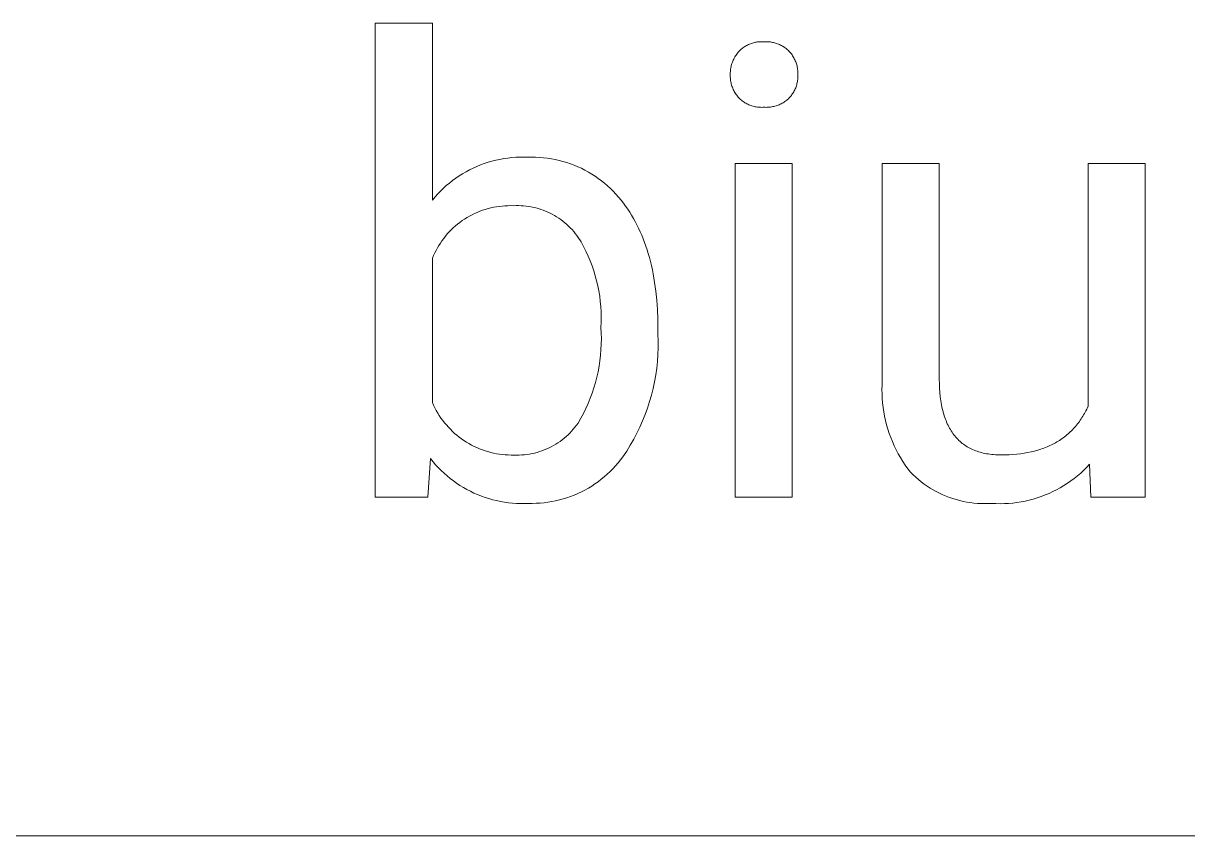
# Model space of a CAD drawing. Header units: millimetres. Extents: x 373 to 3451, y -552 to 1598.
# Drawn here: x 2426.5 to 2502, y -379.9 to -327.2 of the extents above; entities that cross this region are included whole.
import ezdxf

# ---------------------------------------------------------------- set-up
doc = ezdxf.new("R2010")
doc.units = ezdxf.units.MM
doc.header["$MEASUREMENT"] = 0
doc.layers.add('Domyślny', color=7, linetype='Continuous', true_color=0x000000)

msp = doc.modelspace()

# ---------------------------------------------------------------- linework, layer by layer
at = {"layer": 'Domyślny', "color": 18, "lineweight": 15, "true_color": 0x000000}
for p, q in [((2449.281, -357.913), (2449.281, -327.166)), ((2449.281, -327.166), (2452.991, -327.166)), ((2452.991, -327.166), (2452.991, -338.635)), ((2473.869, -328.416), (2473.937, -328.401)), ((2473.937, -328.401), (2474.005, -328.389)), ((2474.005, -328.389), (2474.073, -328.38)), ((2474.073, -328.38), (2474.141, -328.373)), ((2474.141, -328.373), (2474.21, -328.368)), ((2474.21, -328.368), (2474.279, -328.365)), ((2474.279, -328.365), (2474.348, -328.365)), ((2474.348, -328.365), (2474.416, -328.367)), ((2474.416, -328.367), (2474.485, -328.372)), ((2474.485, -328.372), (2474.555, -328.367)), ((2474.555, -328.367), (2474.624, -328.365)), ((2474.624, -328.365), (2474.694, -328.366)), ((2474.694, -328.366), (2474.763, -328.369)), ((2474.763, -328.369), (2474.833, -328.374)), ((2474.833, -328.374), (2474.902, -328.381)), ((2474.902, -328.381), (2474.971, -328.391)), ((2474.971, -328.391), (2475.039, -328.403)), ((2475.039, -328.403), (2475.107, -328.417)), ((2472.723, -329.163), (2472.769, -329.103)), ((2472.769, -329.103), (2472.816, -329.044)), ((2472.816, -329.044), (2472.866, -328.987)), ((2472.866, -328.987), (2472.914, -328.938)), ((2472.914, -328.938), (2472.964, -328.89)), ((2472.964, -328.89), (2473.016, -328.845)), ((2473.016, -328.845), (2473.069, -328.801)), ((2473.069, -328.801), (2473.124, -328.759)), ((2473.124, -328.759), (2473.18, -328.719)), ((2473.18, -328.719), (2473.237, -328.681)), ((2473.237, -328.681), (2473.296, -328.645)), ((2473.296, -328.645), (2473.356, -328.611)), ((2473.356, -328.611), (2473.417, -328.579)), ((2473.417, -328.579), (2473.479, -328.549)), ((2473.479, -328.549), (2473.542, -328.521)), ((2473.542, -328.521), (2473.606, -328.496)), ((2473.606, -328.496), (2473.671, -328.472)), ((2473.671, -328.472), (2473.736, -328.451)), ((2473.736, -328.451), (2473.802, -328.432)), ((2473.802, -328.432), (2473.869, -328.416)), ((2475.107, -328.417), (2475.175, -328.434)), ((2475.175, -328.434), (2475.242, -328.453)), ((2475.242, -328.453), (2475.308, -328.474)), ((2475.308, -328.474), (2475.373, -328.497)), ((2475.373, -328.497), (2475.438, -328.522)), ((2475.438, -328.522), (2475.502, -328.55)), ((2475.502, -328.55), (2475.565, -328.58)), ((2475.565, -328.58), (2475.627, -328.612)), ((2475.627, -328.612), (2475.687, -328.646)), ((2475.687, -328.646), (2475.747, -328.682)), ((2475.747, -328.682), (2475.805, -328.72)), ((2475.805, -328.72), (2475.862, -328.76)), ((2475.862, -328.76), (2475.918, -328.801)), ((2475.918, -328.801), (2475.972, -328.845)), ((2475.972, -328.845), (2476.024, -328.89)), ((2476.024, -328.89), (2476.076, -328.938)), ((2476.076, -328.938), (2476.125, -328.987)), ((2476.125, -328.987), (2476.173, -329.041)), ((2476.173, -329.041), (2476.219, -329.097)), ((2476.219, -329.097), (2476.263, -329.155)), ((2476.263, -329.155), (2476.306, -329.213)), ((2472.353, -329.987), (2472.371, -329.913)), ((2472.371, -329.913), (2472.391, -329.84)), ((2472.391, -329.84), (2472.413, -329.768)), ((2472.413, -329.768), (2472.438, -329.696)), ((2472.438, -329.696), (2472.466, -329.626)), ((2472.466, -329.626), (2472.496, -329.556)), ((2472.496, -329.556), (2472.528, -329.487)), ((2472.528, -329.487), (2472.563, -329.42)), ((2472.563, -329.42), (2472.599, -329.354)), ((2472.599, -329.354), (2472.638, -329.289)), ((2472.638, -329.289), (2472.68, -329.225)), ((2472.68, -329.225), (2472.723, -329.163)), ((2476.306, -329.213), (2476.346, -329.274)), ((2476.346, -329.274), (2476.384, -329.336)), ((2476.384, -329.336), (2476.42, -329.398)), ((2476.42, -329.398), (2476.454, -329.463)), ((2476.454, -329.463), (2476.486, -329.528)), ((2476.486, -329.528), (2476.516, -329.594)), ((2476.516, -329.594), (2476.543, -329.661)), ((2476.543, -329.661), (2476.568, -329.729)), ((2476.568, -329.729), (2476.591, -329.798)), ((2476.591, -329.798), (2476.611, -329.868)), ((2476.611, -329.868), (2476.63, -329.938)), ((2472.302, -330.438), (2472.304, -330.362)), ((2472.302, -330.514), (2472.302, -330.438)), ((2472.302, -330.588), (2472.302, -330.514)), ((2472.304, -330.663), (2472.302, -330.588)), ((2472.304, -330.362), (2472.309, -330.286)), ((2472.309, -330.737), (2472.304, -330.663)), ((2472.309, -330.286), (2472.316, -330.211)), ((2472.316, -330.211), (2472.326, -330.136)), ((2472.326, -330.136), (2472.338, -330.061)), ((2472.338, -330.061), (2472.353, -329.987)), ((2476.63, -329.938), (2476.645, -330.009)), ((2476.645, -330.009), (2476.659, -330.08)), ((2476.659, -330.08), (2476.67, -330.152)), ((2476.67, -330.152), (2476.678, -330.224)), ((2476.678, -330.224), (2476.685, -330.296)), ((2476.685, -330.296), (2476.688, -330.369)), ((2476.688, -330.656), (2476.685, -330.727)), ((2476.688, -330.369), (2476.69, -330.441)), ((2476.69, -330.585), (2476.688, -330.656)), ((2476.69, -330.441), (2476.689, -330.514)), ((2476.689, -330.514), (2476.69, -330.585)), ((2472.316, -330.811), (2472.309, -330.737)), ((2472.326, -330.885), (2472.316, -330.811)), ((2472.338, -330.958), (2472.326, -330.885)), ((2472.353, -331.031), (2472.338, -330.958)), ((2472.371, -331.104), (2472.353, -331.031)), ((2472.391, -331.175), (2472.371, -331.104)), ((2472.414, -331.246), (2472.391, -331.175)), ((2472.439, -331.317), (2472.414, -331.246)), ((2472.466, -331.386), (2472.439, -331.317)), ((2472.496, -331.454), (2472.466, -331.386)), ((2476.515, -331.417), (2476.486, -331.482)), ((2476.543, -331.351), (2476.515, -331.417)), ((2476.568, -331.284), (2476.543, -331.351)), ((2476.591, -331.217), (2476.568, -331.284)), ((2476.611, -331.148), (2476.591, -331.217)), ((2476.629, -331.079), (2476.611, -331.148)), ((2476.645, -331.01), (2476.629, -331.079)), ((2476.659, -330.94), (2476.645, -331.01)), ((2476.67, -330.869), (2476.659, -330.94)), ((2476.678, -330.799), (2476.67, -330.869)), ((2476.685, -330.727), (2476.678, -330.799)), ((2472.528, -331.521), (2472.496, -331.454)), ((2472.563, -331.587), (2472.528, -331.521)), ((2472.6, -331.652), (2472.563, -331.587)), ((2472.639, -331.715), (2472.6, -331.652)), ((2472.68, -331.777), (2472.639, -331.715)), ((2472.723, -331.838), (2472.68, -331.777)), ((2472.769, -331.897), (2472.723, -331.838)), ((2472.816, -331.954), (2472.769, -331.897)), ((2472.866, -332.01), (2472.816, -331.954)), ((2472.917, -332.06), (2472.866, -332.01)), ((2472.97, -332.107), (2472.917, -332.06)), ((2473.024, -332.153), (2472.97, -332.107)), ((2473.08, -332.198), (2473.024, -332.153)), ((2475.963, -332.153), (2475.906, -332.197)), ((2476.019, -332.107), (2475.963, -332.153)), ((2476.073, -332.059), (2476.019, -332.107)), ((2476.125, -332.01), (2476.073, -332.059)), ((2476.173, -331.957), (2476.125, -332.01)), ((2476.219, -331.903), (2476.173, -331.957)), ((2476.263, -331.847), (2476.219, -331.903)), ((2476.305, -331.789), (2476.263, -331.847)), ((2476.345, -331.73), (2476.305, -331.789)), ((2476.384, -331.67), (2476.345, -331.73)), ((2476.42, -331.608), (2476.384, -331.67)), ((2476.454, -331.546), (2476.42, -331.608)), ((2476.486, -331.482), (2476.454, -331.546)), ((2473.138, -332.24), (2473.08, -332.198)), ((2473.197, -332.28), (2473.138, -332.24)), ((2473.257, -332.318), (2473.197, -332.28)), ((2473.319, -332.354), (2473.257, -332.318)), ((2473.381, -332.388), (2473.319, -332.354)), ((2473.445, -332.42), (2473.381, -332.388)), ((2473.51, -332.449), (2473.445, -332.42)), ((2473.576, -332.476), (2473.51, -332.449)), ((2473.643, -332.501), (2473.576, -332.476)), ((2473.711, -332.524), (2473.643, -332.501)), ((2473.779, -332.544), (2473.711, -332.524)), ((2473.848, -332.562), (2473.779, -332.544)), ((2473.918, -332.578), (2473.848, -332.562)), ((2473.988, -332.591), (2473.918, -332.578)), ((2474.058, -332.602), (2473.988, -332.591)), ((2474.129, -332.61), (2474.058, -332.602)), ((2474.2, -332.616), (2474.129, -332.61)), ((2474.271, -332.619), (2474.2, -332.616)), ((2474.343, -332.62), (2474.271, -332.619)), ((2474.414, -332.619), (2474.343, -332.62)), ((2474.485, -332.615), (2474.414, -332.619)), ((2474.557, -332.618), (2474.485, -332.615)), ((2474.629, -332.62), (2474.557, -332.618)), ((2474.701, -332.618), (2474.629, -332.62)), ((2474.773, -332.615), (2474.701, -332.618)), ((2474.845, -332.609), (2474.773, -332.615)), ((2474.916, -332.6), (2474.845, -332.609)), ((2474.988, -332.59), (2474.916, -332.6)), ((2475.058, -332.576), (2474.988, -332.59)), ((2475.129, -332.561), (2475.058, -332.576)), ((2475.198, -332.543), (2475.129, -332.561)), ((2475.268, -332.523), (2475.198, -332.543)), ((2475.336, -332.5), (2475.268, -332.523)), ((2475.403, -332.475), (2475.336, -332.5)), ((2475.47, -332.448), (2475.403, -332.475)), ((2475.536, -332.418), (2475.47, -332.448)), ((2475.601, -332.387), (2475.536, -332.418)), ((2475.664, -332.353), (2475.601, -332.387)), ((2475.727, -332.317), (2475.664, -332.353)), ((2475.788, -332.279), (2475.727, -332.317)), ((2475.848, -332.239), (2475.788, -332.279)), ((2475.906, -332.197), (2475.848, -332.239)), ((2457.358, -335.994), (2457.615, -335.948)), ((2457.615, -335.948), (2457.872, -335.91)), ((2457.872, -335.91), (2458.131, -335.882)), ((2458.131, -335.882), (2458.391, -335.862)), ((2458.391, -335.862), (2458.651, -335.851)), ((2458.651, -335.851), (2458.911, -335.85)), ((2458.911, -335.85), (2459.171, -335.857)), ((2459.171, -335.857), (2459.427, -335.852)), ((2459.427, -335.852), (2459.683, -335.855)), ((2459.683, -335.855), (2459.939, -335.867)), ((2459.939, -335.867), (2460.194, -335.889)), ((2460.194, -335.889), (2460.449, -335.918)), ((2460.449, -335.918), (2460.702, -335.957)), ((2460.702, -335.957), (2460.953, -336.005)), ((2455.169, -336.801), (2455.398, -336.678)), ((2455.398, -336.678), (2455.632, -336.563)), ((2455.632, -336.563), (2455.869, -336.456)), ((2455.869, -336.456), (2456.11, -336.358)), ((2456.11, -336.358), (2456.354, -336.268)), ((2456.354, -336.268), (2456.602, -336.186)), ((2456.602, -336.186), (2456.852, -336.114)), ((2456.852, -336.114), (2457.104, -336.049)), ((2457.104, -336.049), (2457.358, -335.994)), ((2460.953, -336.005), (2461.203, -336.061)), ((2461.203, -336.061), (2461.451, -336.126)), ((2461.451, -336.126), (2461.696, -336.2)), ((2461.696, -336.2), (2461.939, -336.282)), ((2461.939, -336.282), (2462.178, -336.372)), ((2462.178, -336.372), (2462.414, -336.471)), ((2462.414, -336.471), (2462.647, -336.577)), ((2462.647, -336.577), (2462.876, -336.692)), ((2462.876, -336.692), (2463.101, -336.815)), ((2472.61, -357.919), (2472.61, -336.263)), ((2472.61, -336.263), (2476.309, -336.263)), ((2476.309, -336.263), (2476.309, -357.919)), ((2482.157, -350.351), (2482.157, -336.259)), ((2482.157, -336.259), (2485.857, -336.259)), ((2485.857, -336.259), (2485.857, -350.249)), ((2495.501, -352.012), (2495.501, -336.259)), ((2495.501, -336.259), (2499.212, -336.259)), ((2499.212, -336.259), (2499.212, -357.915)), ((2454.092, -337.531), (2454.297, -337.37)), ((2454.297, -337.37), (2454.508, -337.216)), ((2454.508, -337.216), (2454.723, -337.07)), ((2454.723, -337.07), (2454.943, -336.932)), ((2454.943, -336.932), (2455.169, -336.801)), ((2463.101, -336.815), (2463.321, -336.945)), ((2463.321, -336.945), (2463.537, -337.084)), ((2463.537, -337.084), (2463.747, -337.229)), ((2463.747, -337.229), (2463.953, -337.382)), ((2463.953, -337.382), (2464.153, -337.541)), ((2453.333, -338.242), (2453.513, -338.054)), ((2453.513, -338.054), (2453.7, -337.873)), ((2453.7, -337.873), (2453.893, -337.698)), ((2453.893, -337.698), (2454.092, -337.531)), ((2464.153, -337.541), (2464.347, -337.708)), ((2464.347, -337.708), (2464.536, -337.881)), ((2464.536, -337.881), (2464.718, -338.061)), ((2464.718, -338.061), (2464.894, -338.247)), ((2452.991, -338.635), (2453.159, -338.435)), ((2453.159, -338.435), (2453.333, -338.242)), ((2464.894, -338.247), (2465.064, -338.439)), ((2465.064, -338.439), (2465.226, -338.637)), ((2465.226, -338.637), (2465.382, -338.84)), ((2465.382, -338.84), (2465.52, -339.027)), ((2455.397, -339.678), (2455.236, -339.771)), ((2455.561, -339.591), (2455.397, -339.678)), ((2455.727, -339.509), (2455.561, -339.591)), ((2455.897, -339.434), (2455.727, -339.509)), ((2456.068, -339.364), (2455.897, -339.434)), ((2456.243, -339.3), (2456.068, -339.364)), ((2456.419, -339.242), (2456.243, -339.3)), ((2456.597, -339.19), (2456.419, -339.242)), ((2456.777, -339.144), (2456.597, -339.19)), ((2456.958, -339.105), (2456.777, -339.144)), ((2457.14, -339.071), (2456.958, -339.105)), ((2457.324, -339.044), (2457.14, -339.071)), ((2457.508, -339.024), (2457.324, -339.044)), ((2457.693, -339.009), (2457.508, -339.024)), ((2457.878, -339.001), (2457.693, -339.009)), ((2458.064, -338.999), (2457.878, -339.001)), ((2458.249, -339.004), (2458.064, -338.999)), ((2458.412, -338.998), (2458.249, -339.004)), ((2458.575, -338.997), (2458.412, -338.998)), ((2458.738, -339.002), (2458.575, -338.997)), ((2458.9, -339.013), (2458.738, -339.002)), ((2459.062, -339.029), (2458.9, -339.013)), ((2459.224, -339.05), (2459.062, -339.029)), ((2459.385, -339.077), (2459.224, -339.05)), ((2459.544, -339.11), (2459.385, -339.077)), ((2459.703, -339.148), (2459.544, -339.11)), ((2459.86, -339.191), (2459.703, -339.148)), ((2460.016, -339.24), (2459.86, -339.191)), ((2460.169, -339.293), (2460.016, -339.24)), ((2460.321, -339.352), (2460.169, -339.293)), ((2460.471, -339.417), (2460.321, -339.352)), ((2460.619, -339.486), (2460.471, -339.417)), ((2460.764, -339.56), (2460.619, -339.486)), ((2460.906, -339.639), (2460.764, -339.56)), ((2461.046, -339.723), (2460.906, -339.639)), ((2461.183, -339.812), (2461.046, -339.723)), ((2465.52, -339.027), (2465.654, -339.219)), ((2465.654, -339.219), (2465.783, -339.416)), ((2465.783, -339.416), (2465.908, -339.617)), ((2465.908, -339.617), (2466.028, -339.822)), ((2454.347, -340.437), (2454.213, -340.565)), ((2454.486, -340.313), (2454.347, -340.437)), ((2454.628, -340.194), (2454.486, -340.313)), ((2454.775, -340.081), (2454.628, -340.194)), ((2454.925, -339.972), (2454.775, -340.081)), ((2455.079, -339.869), (2454.925, -339.972)), ((2455.236, -339.771), (2455.079, -339.869)), ((2461.316, -339.905), (2461.183, -339.812)), ((2461.447, -340.003), (2461.316, -339.905)), ((2461.574, -340.105), (2461.447, -340.003)), ((2461.697, -340.211), (2461.574, -340.105)), ((2461.817, -340.322), (2461.697, -340.211)), ((2461.933, -340.436), (2461.817, -340.322)), ((2462.045, -340.554), (2461.933, -340.436)), ((2466.028, -339.822), (2466.144, -340.031)), ((2466.144, -340.031), (2466.255, -340.245)), ((2466.255, -340.245), (2466.363, -340.463)), ((2466.363, -340.463), (2466.465, -340.686)), ((2453.723, -341.121), (2453.612, -341.27)), ((2453.838, -340.975), (2453.723, -341.121)), ((2453.958, -340.834), (2453.838, -340.975)), ((2454.083, -340.697), (2453.958, -340.834)), ((2454.213, -340.565), (2454.083, -340.697)), ((2462.153, -340.676), (2462.045, -340.554)), ((2462.257, -340.802), (2462.153, -340.676)), ((2462.356, -340.931), (2462.257, -340.802)), ((2462.451, -341.064), (2462.356, -340.931)), ((2462.625, -341.356), (2462.451, -341.064)), ((2466.465, -340.686), (2466.563, -340.913)), ((2466.563, -340.913), (2466.657, -341.144)), ((2466.657, -341.144), (2466.747, -341.38)), ((2453.224, -341.901), (2453.141, -342.067)), ((2453.313, -341.738), (2453.224, -341.901)), ((2453.407, -341.579), (2453.313, -341.738)), ((2453.507, -341.423), (2453.407, -341.579)), ((2453.612, -341.27), (2453.507, -341.423)), ((2462.789, -341.654), (2462.625, -341.356)), ((2462.943, -341.957), (2462.789, -341.654)), ((2463.086, -342.265), (2462.943, -341.957)), ((2466.747, -341.38), (2466.832, -341.62)), ((2466.832, -341.62), (2466.912, -341.865)), ((2466.912, -341.865), (2466.989, -342.113)), ((2453.063, -342.235), (2452.991, -342.406)), ((2452.991, -342.406), (2452.991, -351.774)), ((2453.141, -342.067), (2453.063, -342.235)), ((2463.218, -342.578), (2463.086, -342.265)), ((2463.34, -342.896), (2463.218, -342.578)), ((2466.989, -342.113), (2467.06, -342.367)), ((2467.06, -342.367), (2467.128, -342.624)), ((2467.128, -342.624), (2467.191, -342.886)), ((2463.451, -343.217), (2463.34, -342.896)), ((2463.55, -343.542), (2463.451, -343.217)), ((2467.191, -342.886), (2467.25, -343.152)), ((2467.25, -343.152), (2467.304, -343.423)), ((2467.304, -343.423), (2467.354, -343.698)), ((2463.639, -343.871), (2463.55, -343.542)), ((2463.716, -344.202), (2463.639, -343.871)), ((2463.781, -344.535), (2463.716, -344.202)), ((2467.354, -343.698), (2467.4, -343.977)), ((2467.4, -343.977), (2467.478, -344.549)), ((2463.836, -344.871), (2463.781, -344.535)), ((2463.878, -345.208), (2463.836, -344.871)), ((2467.478, -344.549), (2467.538, -345.137)), ((2463.909, -345.547), (2463.878, -345.208)), ((2463.929, -345.886), (2463.909, -345.547)), ((2467.538, -345.137), (2467.582, -345.744)), ((2467.582, -345.744), (2467.608, -346.367)), ((2463.936, -346.226), (2463.929, -345.886)), ((2463.932, -346.566), (2463.936, -346.226)), ((2467.608, -346.367), (2467.616, -347.008)), ((2463.917, -346.906), (2463.932, -346.566)), ((2463.936, -347.265), (2463.917, -346.906)), ((2463.944, -347.625), (2463.936, -347.265)), ((2467.616, -347.008), (2467.616, -347.326)), ((2463.921, -348.344), (2463.939, -347.984)), ((2463.939, -347.984), (2463.944, -347.625)), ((2467.616, -347.326), (2467.631, -347.769)), ((2467.631, -347.769), (2467.63, -348.213)), ((2463.85, -349.06), (2463.892, -348.702)), ((2463.892, -348.702), (2463.921, -348.344)), ((2467.613, -348.657), (2467.582, -349.099)), ((2467.63, -348.213), (2467.613, -348.657)), ((2463.731, -349.769), (2463.797, -349.416)), ((2463.797, -349.416), (2463.85, -349.06)), ((2467.535, -349.541), (2467.473, -349.98)), ((2467.582, -349.099), (2467.535, -349.541)), ((2463.563, -350.469), (2463.653, -350.121)), ((2463.653, -350.121), (2463.731, -349.769)), ((2467.473, -349.98), (2467.396, -350.417)), ((2485.857, -350.249), (2485.861, -350.551)), ((2463.348, -351.156), (2463.461, -350.814)), ((2463.461, -350.814), (2463.563, -350.469)), ((2467.304, -350.851), (2467.196, -351.282)), ((2467.396, -350.417), (2467.304, -350.851)), ((2482.138, -350.929), (2482.143, -350.64)), ((2482.142, -351.218), (2482.138, -350.929)), ((2482.143, -350.64), (2482.157, -350.351)), ((2485.861, -350.551), (2485.873, -350.844)), ((2485.873, -350.844), (2485.893, -351.128)), ((2452.991, -351.774), (2453.069, -351.948)), ((2463.087, -351.826), (2463.223, -351.493)), ((2463.223, -351.493), (2463.348, -351.156)), ((2467.074, -351.708), (2466.938, -352.131)), ((2467.196, -351.282), (2467.074, -351.708)), ((2482.156, -351.507), (2482.142, -351.218)), ((2482.18, -351.796), (2482.156, -351.507)), ((2482.213, -352.083), (2482.18, -351.796)), ((2485.893, -351.128), (2485.92, -351.402)), ((2485.92, -351.402), (2485.956, -351.666)), ((2485.956, -351.666), (2485.976, -351.794)), ((2485.976, -351.794), (2485.999, -351.921)), ((2453.069, -351.948), (2453.153, -352.12)), ((2453.153, -352.12), (2453.243, -352.288)), ((2453.243, -352.288), (2453.338, -352.454)), ((2453.338, -352.454), (2453.439, -352.616)), ((2462.611, -352.795), (2462.78, -352.477)), ((2462.78, -352.477), (2462.939, -352.154)), ((2462.939, -352.154), (2463.087, -351.826)), ((2466.787, -352.548), (2466.622, -352.96)), ((2466.938, -352.131), (2466.787, -352.548)), ((2482.256, -352.369), (2482.213, -352.083)), ((2482.309, -352.653), (2482.256, -352.369)), ((2485.999, -351.921), (2486.023, -352.044)), ((2486.023, -352.044), (2486.05, -352.166)), ((2486.05, -352.166), (2486.078, -352.285)), ((2486.078, -352.285), (2486.109, -352.401)), ((2486.109, -352.401), (2486.141, -352.515)), ((2486.141, -352.515), (2486.175, -352.627)), ((2495.214, -352.575), (2495.266, -352.485)), ((2495.266, -352.485), (2495.316, -352.393)), ((2495.316, -352.393), (2495.364, -352.3)), ((2495.364, -352.3), (2495.411, -352.205)), ((2495.411, -352.205), (2495.457, -352.109)), ((2495.457, -352.109), (2495.501, -352.012)), ((2453.439, -352.616), (2453.546, -352.775)), ((2453.546, -352.775), (2453.658, -352.929)), ((2453.658, -352.929), (2453.775, -353.08)), ((2453.775, -353.08), (2453.897, -353.227)), ((2453.897, -353.227), (2454.024, -353.37)), ((2462.232, -353.374), (2462.334, -353.242)), ((2462.334, -353.242), (2462.431, -353.106)), ((2462.431, -353.106), (2462.611, -352.795)), ((2466.622, -352.96), (2466.442, -353.366)), ((2482.371, -352.936), (2482.309, -352.653)), ((2482.442, -353.216), (2482.371, -352.936)), ((2482.523, -353.494), (2482.442, -353.216)), ((2486.175, -352.627), (2486.211, -352.736)), ((2486.211, -352.736), (2486.25, -352.843)), ((2486.25, -352.843), (2486.29, -352.947)), ((2486.29, -352.947), (2486.332, -353.05)), ((2486.332, -353.05), (2486.376, -353.149)), ((2486.376, -353.149), (2486.422, -353.247)), ((2486.422, -353.247), (2486.47, -353.341)), ((2494.625, -353.391), (2494.69, -353.316)), ((2494.69, -353.316), (2494.754, -353.24)), ((2494.754, -353.24), (2494.816, -353.162)), ((2494.816, -353.162), (2494.877, -353.083)), ((2494.877, -353.083), (2494.937, -353.002)), ((2494.937, -353.002), (2494.995, -352.92)), ((2494.995, -352.92), (2495.052, -352.836)), ((2495.052, -352.836), (2495.107, -352.75)), ((2495.107, -352.75), (2495.162, -352.663)), ((2495.162, -352.663), (2495.214, -352.575)), ((2454.024, -353.37), (2454.156, -353.508)), ((2454.156, -353.508), (2454.292, -353.642)), ((2454.292, -353.642), (2454.433, -353.771)), ((2454.433, -353.771), (2454.578, -353.895)), ((2454.578, -353.895), (2454.728, -354.014)), ((2454.728, -354.014), (2454.881, -354.128)), ((2461.533, -354.086), (2461.66, -353.977)), ((2461.66, -353.977), (2461.782, -353.865)), ((2461.782, -353.865), (2461.901, -353.748)), ((2461.901, -353.748), (2462.016, -353.627)), ((2462.016, -353.627), (2462.126, -353.502)), ((2462.126, -353.502), (2462.232, -353.374)), ((2466.249, -353.765), (2466.042, -354.158)), ((2466.442, -353.366), (2466.249, -353.765)), ((2482.613, -353.769), (2482.523, -353.494)), ((2482.712, -354.04), (2482.613, -353.769)), ((2482.82, -354.309), (2482.712, -354.04)), ((2486.47, -353.341), (2486.52, -353.434)), ((2486.52, -353.434), (2486.572, -353.524)), ((2486.572, -353.524), (2486.626, -353.612)), ((2486.626, -353.612), (2486.681, -353.697)), ((2486.681, -353.697), (2486.739, -353.78)), ((2486.739, -353.78), (2486.799, -353.86)), ((2486.799, -353.86), (2486.86, -353.938)), ((2486.86, -353.938), (2486.924, -354.014)), ((2486.924, -354.014), (2486.989, -354.087)), ((2493.816, -354.112), (2493.897, -354.054)), ((2493.897, -354.054), (2493.976, -353.995)), ((2493.976, -353.995), (2494.053, -353.934)), ((2494.053, -353.934), (2494.13, -353.871)), ((2494.13, -353.871), (2494.205, -353.807)), ((2494.205, -353.807), (2494.278, -353.742)), ((2494.278, -353.742), (2494.35, -353.675)), ((2494.35, -353.675), (2494.421, -353.606)), ((2494.421, -353.606), (2494.49, -353.536)), ((2494.49, -353.536), (2494.558, -353.464)), ((2494.558, -353.464), (2494.625, -353.391)), ((2454.881, -354.128), (2455.038, -354.237)), ((2455.038, -354.237), (2455.199, -354.34)), ((2455.199, -354.34), (2455.363, -354.438)), ((2455.363, -354.438), (2455.53, -354.53)), ((2455.53, -354.53), (2455.701, -354.616)), ((2455.701, -354.616), (2455.874, -354.696)), ((2455.874, -354.696), (2456.05, -354.771)), ((2456.05, -354.771), (2456.228, -354.839)), ((2460.247, -354.845), (2460.401, -354.781)), ((2460.401, -354.781), (2460.552, -354.711)), ((2460.552, -354.711), (2460.701, -354.637)), ((2460.701, -354.637), (2460.848, -354.557)), ((2460.848, -354.557), (2460.991, -354.473)), ((2460.991, -354.473), (2461.131, -354.383)), ((2461.131, -354.383), (2461.269, -354.289)), ((2461.269, -354.289), (2461.403, -354.189)), ((2461.403, -354.189), (2461.533, -354.086)), ((2465.821, -354.543), (2465.588, -354.92)), ((2466.042, -354.158), (2465.821, -354.543)), ((2482.937, -354.573), (2482.82, -354.309)), ((2483.062, -354.834), (2482.937, -354.573)), ((2486.989, -354.087), (2487.057, -354.158)), ((2487.057, -354.158), (2487.126, -354.227)), ((2487.126, -354.227), (2487.198, -354.293)), ((2487.198, -354.293), (2487.271, -354.356)), ((2487.271, -354.356), (2487.346, -354.418)), ((2487.346, -354.418), (2487.423, -354.476)), ((2487.423, -354.476), (2487.502, -354.533)), ((2487.502, -354.533), (2487.583, -354.587)), ((2487.583, -354.587), (2487.666, -354.639)), ((2487.666, -354.639), (2487.751, -354.688)), ((2487.751, -354.688), (2487.838, -354.735)), ((2487.838, -354.735), (2487.927, -354.779)), ((2487.927, -354.779), (2488.017, -354.821)), ((2488.017, -354.821), (2488.11, -354.861)), ((2492.234, -354.859), (2492.441, -354.794)), ((2492.441, -354.794), (2492.543, -354.76)), ((2492.543, -354.76), (2492.643, -354.723)), ((2492.643, -354.723), (2492.741, -354.686)), ((2492.741, -354.686), (2492.839, -354.646)), ((2492.839, -354.646), (2492.934, -354.605)), ((2492.934, -354.605), (2493.029, -354.563)), ((2493.029, -354.563), (2493.122, -354.519)), ((2493.122, -354.519), (2493.214, -354.473)), ((2493.214, -354.473), (2493.304, -354.426)), ((2493.304, -354.426), (2493.393, -354.378)), ((2493.393, -354.378), (2493.48, -354.328)), ((2493.48, -354.328), (2493.566, -354.276)), ((2493.566, -354.276), (2493.651, -354.223)), ((2493.651, -354.223), (2493.734, -354.168)), ((2493.734, -354.168), (2493.816, -354.112)), ((2452.868, -355.412), (2452.684, -357.913)), ((2453.031, -355.614), (2452.868, -355.412)), ((2456.228, -354.839), (2456.409, -354.902)), ((2456.409, -354.902), (2456.591, -354.958)), ((2456.591, -354.958), (2456.776, -355.008)), ((2456.776, -355.008), (2456.962, -355.051)), ((2456.962, -355.051), (2457.149, -355.088)), ((2457.149, -355.088), (2457.338, -355.119)), ((2457.338, -355.119), (2457.527, -355.144)), ((2457.527, -355.144), (2457.717, -355.162)), ((2457.717, -355.162), (2457.908, -355.173)), ((2457.908, -355.173), (2458.099, -355.178)), ((2458.099, -355.178), (2458.29, -355.176)), ((2458.29, -355.176), (2458.457, -355.18)), ((2458.457, -355.18), (2458.623, -355.178)), ((2458.623, -355.178), (2458.79, -355.171)), ((2458.79, -355.171), (2458.956, -355.157)), ((2458.956, -355.157), (2459.121, -355.138)), ((2459.121, -355.138), (2459.286, -355.113)), ((2459.286, -355.113), (2459.45, -355.082)), ((2459.45, -355.082), (2459.612, -355.046)), ((2459.612, -355.046), (2459.773, -355.004)), ((2459.773, -355.004), (2459.933, -354.956)), ((2459.933, -354.956), (2460.091, -354.903)), ((2460.091, -354.903), (2460.247, -354.845)), ((2465.189, -355.493), (2465.03, -355.691)), ((2465.341, -355.289), (2465.189, -355.493)), ((2465.588, -354.92), (2465.341, -355.289)), ((2483.197, -355.09), (2483.062, -354.834)), ((2483.34, -355.341), (2483.197, -355.09)), ((2483.491, -355.588), (2483.34, -355.341)), ((2488.11, -354.861), (2488.205, -354.898)), ((2488.205, -354.898), (2488.301, -354.933)), ((2488.301, -354.933), (2488.399, -354.965)), ((2488.399, -354.965), (2488.5, -354.995)), ((2488.5, -354.995), (2488.602, -355.023)), ((2488.602, -355.023), (2488.706, -355.048)), ((2488.706, -355.048), (2488.812, -355.071)), ((2488.812, -355.071), (2488.92, -355.091)), ((2488.92, -355.091), (2489.03, -355.109)), ((2489.03, -355.109), (2489.142, -355.125)), ((2489.142, -355.125), (2489.256, -355.138)), ((2489.256, -355.138), (2489.372, -355.149)), ((2489.372, -355.149), (2489.49, -355.157)), ((2489.49, -355.157), (2489.609, -355.163)), ((2489.609, -355.163), (2489.731, -355.167)), ((2489.731, -355.167), (2489.854, -355.168)), ((2489.854, -355.168), (2490.118, -355.165)), ((2490.118, -355.165), (2490.375, -355.156)), ((2490.375, -355.156), (2490.627, -355.14)), ((2490.627, -355.14), (2490.874, -355.119)), ((2490.874, -355.119), (2491.115, -355.091)), ((2491.115, -355.091), (2491.35, -355.057)), ((2491.35, -355.057), (2491.579, -355.017)), ((2491.579, -355.017), (2491.803, -354.97)), ((2491.803, -354.97), (2492.022, -354.918)), ((2492.022, -354.918), (2492.234, -354.859)), ((2453.2, -355.81), (2453.031, -355.614)), ((2453.376, -356), (2453.2, -355.81)), ((2453.559, -356.184), (2453.376, -356)), ((2453.747, -356.361), (2453.559, -356.184)), ((2464.513, -356.25), (2464.328, -356.424)), ((2464.692, -356.069), (2464.513, -356.25)), ((2464.864, -355.883), (2464.692, -356.069)), ((2465.03, -355.691), (2464.864, -355.883)), ((2483.65, -355.829), (2483.491, -355.588)), ((2483.817, -356.065), (2483.65, -355.829)), ((2483.992, -356.296), (2483.817, -356.065)), ((2484.157, -356.46), (2483.992, -356.296)), ((2495.223, -356.161), (2495.023, -356.345)), ((2495.417, -355.97), (2495.223, -356.161)), ((2495.604, -355.773), (2495.417, -355.97)), ((2495.686, -357.915), (2495.604, -355.773)), ((2453.942, -356.532), (2453.747, -356.361)), ((2454.142, -356.696), (2453.942, -356.532)), ((2454.348, -356.853), (2454.142, -356.696)), ((2454.559, -357.003), (2454.348, -356.853)), ((2454.775, -357.146), (2454.559, -357.003)), ((2463.53, -357.052), (2463.318, -357.192)), ((2463.738, -356.906), (2463.53, -357.052)), ((2463.94, -356.752), (2463.738, -356.906)), ((2464.137, -356.591), (2463.94, -356.752)), ((2464.328, -356.424), (2464.137, -356.591)), ((2484.328, -356.618), (2484.157, -356.46)), ((2484.504, -356.771), (2484.328, -356.618)), ((2484.685, -356.917), (2484.504, -356.771)), ((2484.872, -357.056), (2484.685, -356.917)), ((2485.063, -357.19), (2484.872, -357.056)), ((2494.163, -357.009), (2493.934, -357.156)), ((2494.386, -356.854), (2494.163, -357.009)), ((2494.604, -356.692), (2494.386, -356.854)), ((2494.817, -356.522), (2494.604, -356.692)), ((2495.023, -356.345), (2494.817, -356.522)), ((2454.996, -357.281), (2454.775, -357.146)), ((2455.222, -357.408), (2454.996, -357.281)), ((2455.451, -357.528), (2455.222, -357.408)), ((2455.685, -357.64), (2455.451, -357.528)), ((2455.922, -357.743), (2455.685, -357.64)), ((2456.163, -357.839), (2455.922, -357.743)), ((2456.407, -357.926), (2456.163, -357.839)), ((2462.19, -357.773), (2461.953, -357.865)), ((2462.423, -357.672), (2462.19, -357.773)), ((2462.653, -357.564), (2462.423, -357.672)), ((2462.879, -357.447), (2462.653, -357.564)), ((2463.101, -357.323), (2462.879, -357.447)), ((2463.318, -357.192), (2463.101, -357.323)), ((2485.258, -357.316), (2485.063, -357.19)), ((2485.458, -357.436), (2485.258, -357.316)), ((2485.662, -357.549), (2485.458, -357.436)), ((2485.869, -357.654), (2485.662, -357.549)), ((2486.081, -357.752), (2485.869, -357.654)), ((2486.295, -357.843), (2486.081, -357.752)), ((2486.512, -357.926), (2486.295, -357.843)), ((2492.722, -357.767), (2492.468, -357.864)), ((2492.972, -357.662), (2492.722, -357.767)), ((2493.219, -357.548), (2492.972, -357.662)), ((2493.462, -357.425), (2493.219, -357.548)), ((2493.7, -357.294), (2493.462, -357.425)), ((2493.934, -357.156), (2493.7, -357.294)), ((2452.684, -357.913), (2449.281, -357.913)), ((2456.654, -358.005), (2456.407, -357.926)), ((2456.903, -358.075), (2456.654, -358.005)), ((2457.154, -358.136), (2456.903, -358.075)), ((2457.408, -358.189), (2457.154, -358.136)), ((2457.663, -358.233), (2457.408, -358.189)), ((2457.92, -358.269), (2457.663, -358.233)), ((2458.177, -358.295), (2457.92, -358.269)), ((2458.436, -358.313), (2458.177, -358.295)), ((2458.695, -358.322), (2458.436, -358.313)), ((2458.954, -358.322), (2458.695, -358.322)), ((2459.212, -358.313), (2458.954, -358.322)), ((2459.466, -358.316), (2459.212, -358.313)), ((2459.72, -358.31), (2459.466, -358.316)), ((2459.974, -358.295), (2459.72, -358.31)), ((2460.227, -358.272), (2459.974, -358.295)), ((2460.479, -358.24), (2460.227, -358.272)), ((2460.73, -358.199), (2460.479, -358.24)), ((2460.979, -358.149), (2460.73, -358.199)), ((2461.226, -358.091), (2460.979, -358.149)), ((2461.471, -358.024), (2461.226, -358.091)), ((2461.714, -357.948), (2461.471, -358.024)), ((2461.953, -357.865), (2461.714, -357.948)), ((2476.309, -357.919), (2472.61, -357.919)), ((2486.733, -358.002), (2486.512, -357.926)), ((2486.955, -358.07), (2486.733, -358.002)), ((2487.18, -358.131), (2486.955, -358.07)), ((2487.407, -358.183), (2487.18, -358.131)), ((2487.636, -358.228), (2487.407, -358.183)), ((2487.866, -358.264), (2487.636, -358.228)), ((2488.097, -358.293), (2487.866, -358.264)), ((2488.329, -358.313), (2488.097, -358.293)), ((2488.562, -358.326), (2488.329, -358.313)), ((2488.794, -358.33), (2488.562, -358.326)), ((2489.027, -358.326), (2488.794, -358.33)), ((2489.26, -358.315), (2489.027, -358.326)), ((2489.531, -358.328), (2489.26, -358.315)), ((2489.803, -358.332), (2489.531, -358.328)), ((2490.075, -358.327), (2489.803, -358.332)), ((2490.347, -358.313), (2490.075, -358.327)), ((2490.617, -358.289), (2490.347, -358.313)), ((2490.887, -358.256), (2490.617, -358.289)), ((2491.156, -358.213), (2490.887, -358.256)), ((2491.423, -358.162), (2491.156, -358.213)), ((2491.688, -358.101), (2491.423, -358.162)), ((2491.95, -358.031), (2491.688, -358.101)), ((2492.21, -357.952), (2491.95, -358.031)), ((2492.468, -357.864), (2492.21, -357.952)), ((2499.212, -357.915), (2495.686, -357.915)), ((2287.644, -379.874), (3450.742, -379.874))]:
    msp.add_line(p, q, dxfattribs=at)

doc.saveas('drawing.dxf')
